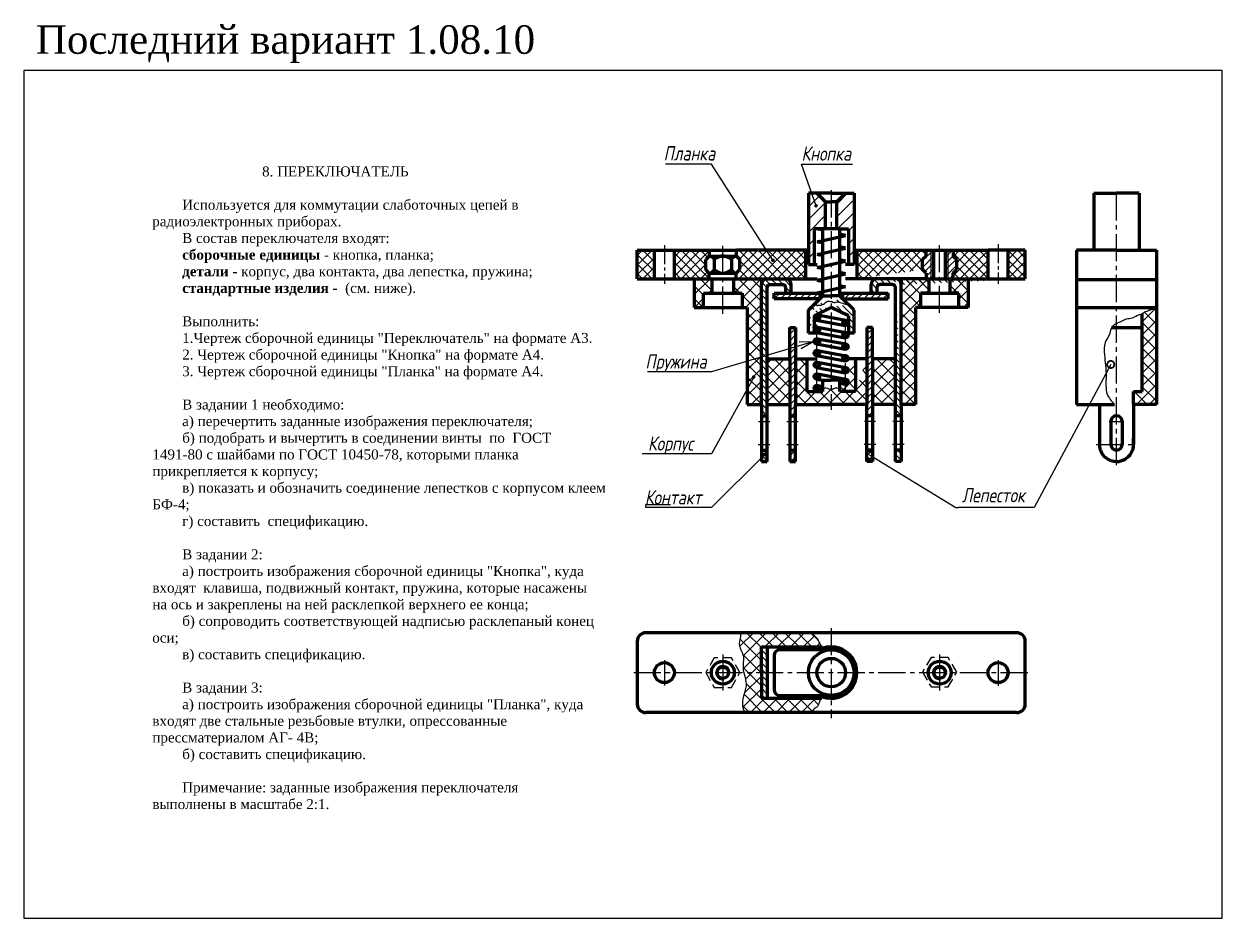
# Model space of a CAD drawing. Header units: millimetres. Extents: x 0 to 420, y 0 to 313.
import ezdxf

# ---------------------------------------------------------------- set-up
doc = ezdxf.new("R2010")
doc.units = ezdxf.units.MM
doc.header["$LTSCALE"] = 0.5
doc.linetypes.add('CENTER2', pattern=[28.575000000000003, 19.05, -3.175, 3.175, -3.175])
doc.linetypes.add('штриховая2', pattern=[9.524999999999999, 6.35, -3.175])
doc.layers.get('0').update_dxf_attribs({"linetype": 'CONTINUOUS', "lineweight": 60})
doc.styles.get("Standard").update_dxf_attribs({"font": 'isocpeui.ttf', "width": 0.8})
doc.styles.add('стиль1', font='TIMES.TTF')
doc.dimstyles.new('ESKD_standart', dxfattribs={"dimtxt": 5, "dimasz": 5, "dimexe": 2, "dimexo": 0, "dimgap": 1, "dimtad": 1, "dimtoh": 1, "dimdec": 0, "dimzin": 1, "dimdsep": 46, "dimtxsty": 'Standard', "dimcen": 3, "dimdle": 1.25, "dimadec": 0, "dimazin": 0, "dimtfac": 1, "dimtdec": 0, "dimtmove": 0, "dimatfit": 3, "dimldrblk": 'DOT', "dimfxl": 0, "dimtvp": 1.5, "dimtolj": 1, "dimtzin": 1, "dimarcsym": 0})
doc.dimstyles.get("Standard").update_dxf_attribs({"dimtxt": 5, "dimasz": 5, "dimexe": 2, "dimexo": 0, "dimgap": 1.5, "dimtad": 1, "dimdec": 0, "dimzin": 0, "dimtxsty": 'Standard', "dimcen": 5, "dimadec": 0, "dimazin": 0, "dimtfac": 1, "dimtdec": 0, "dimtofl": 0, "dimtmove": 0, "dimatfit": 3, "dimldrblk": 'DOTSMALL', "dimfxl": 0, "dimtolj": 1, "dimtzin": 0, "dimarcsym": 0})
pattern_1 = [(45, (157.0291659059089, -7.916007202491869), (-2.245064030267288, 2.245064030267288), []), (135, (157.0291659059089, -7.916007202491869), (-2.245064030267288, -2.245064030267288), [])]
pattern_2 = [(45, (157.0291659059089, -7.916007202491869), (-1.122532015133644, 1.122532015133644), [])]
pattern_3 = [(315, (157.0291659059089, -7.916007202491869), (1.122532015133644, 1.122532015133644), [])]
pattern_4 = [(45, (157.0291659059089, -7.916007202491869), (-2.245064030267288, 2.245064030267288), [])]
pattern_5 = [(45, (146.9318510862936, -7.777975525536846), (-0.561266007566822, 0.5612660075668221), [])]
pattern_6 = [(45, (146.9318510862936, -8.128554903517283), (-0.561266007566822, 0.5612660075668221), [])]
pattern_7 = [(45, (30, 0), (-2.245064030267288, 2.245064030267288), []), (135, (30, 0), (-2.245064030267288, -2.245064030267288), [])]
pattern_8 = [(45, (30, 0), (-1.683798022700466, 1.683798022700466), []), (135, (30, 0), (-1.683798022700466, -1.683798022700466), [])]

# ---------------------------------------------------------------- blocks, each defined once
blk = doc.blocks.new('_DotSmall')
at = {"color": 0, "linetype": 'ByBlock', "const_width": 0.5}
blk.add_lwpolyline([(-0.0625, 0, 1), (0.0625, 0, 1)], format="xyb", close=True, dxfattribs=at)

msp = doc.modelspace()

# ---------------------------------------------------------------- hatches: boundary and pattern name
at = {"lineweight": -3}
h = msp.add_hatch(dxfattribs=at)
h.set_pattern_fill('ANSI31', style=0)
h.set_pattern_definition(pattern_4)
h.paths.add_polyline_path([(281.0343127315975, 251), (278, 254), (275, 254), (275, 234), (275, 229), (277, 229), (277, 241.5), (280, 241.5), (281.0343127315975, 241.5)])
h = msp.add_hatch(dxfattribs=at)
h.set_pattern_fill('ANSI31', style=0)
h.set_pattern_definition(pattern_4)
h.paths.add_polyline_path([(284.9656872684025, 251), (288, 254), (291, 254), (291, 234), (291, 229), (289, 229), (289, 241.5), (286, 241.5), (284.9656872684025, 241.5)])
h = msp.add_hatch(dxfattribs=at)
h.set_pattern_fill('ANSI37', scale=0.75, style=0)
h.set_pattern_definition(pattern_8)
h.paths.add_polyline_path([(221, 234), (215, 234), (215, 224), (221, 223.9999999995314)])
h.paths.add_polyline_path([(351, 234), (345, 234), (345, 224.0000000000001), (351.0000000000001, 224.0000000000001)])
h = msp.add_hatch(dxfattribs=at)
h.set_pattern_fill('ANSI37', scale=0.75, style=0)
h.set_pattern_definition(pattern_8)
h.paths.add_polyline_path([(239, 230.7490766004792), (240.25, 232), (240.25, 233.9999999999999), (228, 233.9999999999999), (228, 223.9999999989846), (240.25, 223.9999999980278), (240.25, 225.9958674087021), (239, 227.2501097483036)])
h = msp.add_hatch(dxfattribs=at)
h.set_pattern_fill('ANSI37', scale=0.75, style=0)
h.set_pattern_definition(pattern_8)
edge = h.paths.add_edge_path()
edge.add_line((274, 234), (249.75, 234))
edge.add_line((274, 234), (274.0000028221816, 224.0000000039418))
edge.add_line((248.9999999999995, 223.9999999973444), (274.0000028221816, 223.9999999953916))
edge.add_line((249.7209753222862, 223.9958674079623), (249.7209753225986, 225.9958674079623))
edge.add_line((249.75, 225.9958674087021), (251, 227.2501097483036))
edge.add_line((251, 227.2501097483036), (251, 230.7490766004792))
edge.add_line((249.75, 232), (251, 230.7490766004792))
edge.add_line((249.75, 232), (249.75, 234))
h = msp.add_hatch(dxfattribs=at)
h.set_pattern_fill('ANSI37', scale=0.75, style=0)
h.set_pattern_definition(pattern_8)
edge = h.paths.add_edge_path()
edge.add_line((292, 234), (316.25, 234))
edge.add_line((316.25, 224.0000000000001), (292, 224))
edge.add_line((292, 234), (292, 224.0020205651106))
edge.add_line((315, 227.2501097483036), (314.9999999999999, 230.7490766004792))
edge.add_line((316.25, 232), (314.9999999999999, 230.7490766004792))
edge.add_line((316.25, 232), (316.25, 234))
edge.add_line((316.25, 225.9958674087021), (315, 227.2501097483036))
edge.add_line((316.25, 225.9958674087021), (316.25, 223.9958674087021))
h = msp.add_hatch(dxfattribs=at)
h.set_pattern_fill('ANSI31', scale=0.5, style=0)
h.set_pattern_definition([(45, (28.77849966880694, 0.1646454385266907), (-1.122532015133644, 1.122532015133644), [])])
h.paths.add_polyline_path([(318.0009005046686, 233.9995077886007), (316.25, 234), (316.25, 232), (315, 230.7490766004792), (315.0000000000001, 227.2501097483036), (316.25, 225.9958674087021), (316.25, 224), (318.0009005046686, 224)])
h.paths.add_polyline_path([(327, 230.7490766004792), (325.75, 232), (325.75, 234), (324.0009015025448, 234), (324.0099192982034, 224), (325.7499999999999, 224), (325.75, 225.9958674087021), (327, 227.2501097483037)])
h.paths.add_polyline_path([(323.0000000000001, 233.9999178908937), (323, 224.0000000000001), (324.0099192982034, 224), (324.0009005046686, 234)])
h.paths.add_polyline_path([(319, 224), (318.9999999999999, 233.9995897499607), (318.0009005046686, 233.9995077886006), (318.0009005046686, 224)])
h = msp.add_hatch(dxfattribs=at)
h.set_pattern_fill('ANSI37', scale=0.75, style=0)
h.set_pattern_definition(pattern_8)
h.paths.add_polyline_path([(338, 234), (325.75, 234), (325.75, 232.0000000000001), (327, 230.7490766004792), (327, 227.2501097483036), (325.75, 225.9958674087021), (325.75, 224), (338, 224.0000000000001)])
h = msp.add_hatch(dxfattribs=at)
h.set_pattern_fill('ANSI37', style=0)
h.set_pattern_definition(pattern_7)
h.paths.add_polyline_path([(331.0000000000001, 224), (324.75, 224), (324.75, 219.0024489237926), (327.5009005046686, 219.0024489237926), (327.5009005046686, 219), (327.75, 219), (327.75, 214), (331, 214)])
h.paths.add_polyline_path([(241.25, 223.9999999979497), (235, 223.9999999984379), (235, 214), (238.25, 214), (238.2499999999999, 218.9999999999999), (241.25, 219)])
h = msp.add_hatch(dxfattribs=at)
h.set_pattern_fill('ANSI37', style=0)
h.set_pattern_definition(pattern_7)
edge = h.paths.add_edge_path()
edge.add_line((312.5, 214), (314.25, 214))
edge.add_line((314.25, 214), (314.25, 219))
edge.add_line((314.25, 219), (314.5009005046686, 219))
edge.add_line((314.5009005046686, 219.0024489237926), (317.25, 219.0024489237926))
edge.add_line((317.25, 219.0024489237926), (317.25, 224))
edge.add_line((317.25, 224), (317, 224))
edge.add_line((317, 224), (307.5, 224))
edge.add_line((307.5, 224), (307.5, 221.9922434440255))
edge.add_line((307.5, 221.9922434440255), (307.5, 180))
edge.add_line((307.5, 180), (312.5, 180))
edge.add_line((312.5, 180), (312.5, 214))
h.paths.add_polyline_path([(258.5, 221.9812225228374, -0.001368509633577623), (258.5, 221.9922434440276), (258.5, 223.9999999966024), (248.9999999999995, 223.9999999973444), (248.7499999999999, 223.9999999973638), (248.75, 219), (251.75, 219), (251.75, 214), (253.5, 214), (253.5, 180), (258.5, 180)])
h = msp.add_hatch(dxfattribs=at)
h.set_pattern_fill('ANSI31', scale=0.5, angle=270, style=0)
h.set_pattern_definition(pattern_3)
edge = h.paths.add_edge_path()
edge.add_arc((260.5133034287109, 221.9867329834273), 2.013310969829229, 90.37859817807093, 179.8431804453592)
edge.add_line((258.5, 180), (258.5, 221.9922434440254))
edge.add_line((258.5, 180), (258.5, 176))
edge.add_line((258.5, 176), (260.5, 176))
edge.add_line((260.5, 176), (260.5, 180))
edge.add_line((260.5, 180), (260.5, 196))
edge.add_line((260.5, 196), (260.5, 220.9922434440255))
edge.add_arc((261.5, 220.9922434440255), 1, 90, 180)
edge.add_line((261.5, 221.9922434440255), (266, 221.9922434440255))
edge.add_arc((266, 220.9922434440255), 1, 0, 90)
edge.add_line((267, 220.9922434440255), (267, 219.0065358753985))
edge.add_line((267, 219.0065358753985), (269, 219.0065358753985))
edge.add_line((269, 219.0065358753985), (269, 221.9922434440255))
edge.add_arc((266.9866965712893, 221.9867329834274), 2.013310969829131, 0.1568195546399669, 89.6214018219331)
edge.add_line((260.5, 224), (267.0000514503713, 223.9999996593646))
h = msp.add_hatch(dxfattribs=at)
h.set_pattern_fill('ANSI31', scale=0.5, angle=270, style=0)
h.set_pattern_definition(pattern_3)
edge = h.paths.add_edge_path()
edge.add_line((305.5, 176), (305.5, 180))
edge.add_line((305.5, 180), (305.5, 196))
edge.add_line((305.5, 196), (305.5, 220.9922434440255))
edge.add_arc((304.5, 220.9922434440255), 1, 0, 90)
edge.add_line((304.5, 221.9922434440255), (300, 221.9922434440255))
edge.add_arc((300, 220.9922434440255), 1, 90, 180)
edge.add_line((299, 220.9922434440255), (299, 219.0065358753985))
edge.add_line((297, 219.0065358753985), (299, 219.0065358753985))
edge.add_line((297, 219.0065358753985), (297, 221.9922434440255))
edge.add_arc((299.0133033176688, 221.9867330294225), 2.013310858661773, 90.37828671749979, 179.8431817456554)
edge.add_line((299, 224), (351.0000000000001, 224))
edge.add_arc((305.5, 221.9922434440254), 2, 0, 90)
edge.add_line((307.5, 180), (307.5, 221.9922434440254))
edge.add_line((307.5, 180), (307.5, 176))
edge.add_line((307.5, 176), (305.5, 176))
h = msp.add_hatch(dxfattribs=at)
h.set_pattern_fill('ANSI31', scale=0.5, style=0)
h.set_pattern_definition(pattern_2)
edge = h.paths.add_edge_path()
edge.add_line((268, 219), (279, 219))
edge.add_line((279, 217), (263, 217))
edge.add_line((263, 219), (266, 219))
edge.add_line((266, 219), (268, 219))
edge.add_line((263, 217), (263, 219))
h = msp.add_hatch(dxfattribs=at)
h.set_pattern_fill('ANSI31', scale=0.5, style=0)
h.set_pattern_definition(pattern_2)
h.paths.add_polyline_path([(298, 219), (287, 219), (287, 217), (303, 217), (303, 219), (300, 219)])
h = msp.add_hatch(dxfattribs=at)
h.set_pattern_fill('ANSI31', scale=0.5, angle=270, style=0)
h.set_pattern_definition(pattern_3)
edge = h.paths.add_edge_path()
edge.add_line((277, 211), (283, 214))
edge.add_line((289, 211), (283, 214))
edge.add_line((289, 211), (289, 205))
edge.add_line((291, 205), (289, 205))
edge.add_line((291, 205), (291, 213))
edge.add_line((291, 213), (287, 217))
edge.add_spline(control_points=[(276.9691906852649, 215.0051434504149), (278.1436454522635, 214.7494792521378), (280.0119766536315, 214.3427667825425), (281.7936086325761, 216.8146783294088), (283.6498397716549, 215.4704762068804), (285.3947990918082, 216.1164870853304), (287.0828721034276, 215.3389040294836), (288.3866442040887, 215.1042567720874), (289.0707055165799, 214.9811423790233)], knot_values=[0, 0, 0, 0, 3.285845593754185, 5.227147113871172, 7.365770962573071, 8.616775372601351, 10.51931005176733, 12.619403183167, 12.619403183167, 12.619403183167, 12.619403183167], degree=3, periodic=0)
edge.add_line((275, 213), (279, 217))
edge.add_line((275, 205), (275, 213))
edge.add_line((277, 205), (275, 205))
edge.add_line((277, 211), (277, 205))
h = msp.add_hatch(dxfattribs=at)
h.set_pattern_fill('ANSI31', scale=0.25, style=0)
h.set_pattern_definition(pattern_5)
edge = h.paths.add_edge_path()
edge.add_arc((278.0131447541144, 210.4556373000516), 0.9271125308814145, 0, 360)
h = msp.add_hatch(dxfattribs=at)
h.set_pattern_fill('ANSI37', style=0)
h.set_pattern_definition([(45, (-10, 0), (-2.245064030267288, 2.245064030267288), []), (135, (-10, 0), (-2.245064030267288, -2.245064030267288), [])])
edge = h.paths.add_edge_path()
edge.add_spline(control_points=[(396.9999999999999, 213.3937727894551), (396.2955330436308, 213.3240162438614), (395.0827663462758, 213.2039276937121), (393.4181139127786, 212.5679834844433), (392.4423221491298, 212.1359921030221), (391.9999999999999, 211.7693405982752)], knot_values=[0, 0, 0, 0, 2.112143566589417, 3.636135597892456, 5.315198567184241, 5.315198567184279, 5.315198567184279, 5.315198567184279], degree=3, periodic=0)
edge.add_line((392, 211.7693405982753), (391.9999999999999, 207.0652764640425))
edge.add_line((391.9999999999999, 207.0652764640425), (391.9999999999999, 184.5))
edge.add_line((391.9999999999999, 184.5), (389, 184.4999999999999))
edge.add_line((389, 184.4999999999999), (389, 180.0652764640425))
edge.add_line((389, 180.0652764640425), (388.9999999999999, 180))
edge.add_line((388.9999999999999, 180), (396.9999999999999, 180))
edge.add_line((396.9999999999999, 180), (397, 213.3937727894551))
h = msp.add_hatch(dxfattribs=at)
h.set_pattern_fill('ANSI31', scale=0.5, style=0)
h.set_pattern_definition(pattern_2)
h.paths.add_polyline_path([(268.5, 207), (270.5, 207), (270.5, 196), (270.5, 180), (270.5, 176), (268.5, 176), (268.5, 180), (268.5, 196)])
h = msp.add_hatch(dxfattribs=at)
h.set_pattern_fill('ANSI31', scale=0.25, style=0)
h.set_pattern_definition(pattern_6)
edge = h.paths.add_edge_path()
edge.add_arc((278, 206.1379022462323), 0.9271125308814145, 0, 360)
h = msp.add_hatch(dxfattribs=at)
h.set_pattern_fill('ANSI31', scale=0.25, style=0)
h.set_pattern_definition(pattern_5)
edge = h.paths.add_edge_path()
edge.add_arc((288, 208.602603884681), 0.9379315793753907, 0, 360)
h = msp.add_hatch(dxfattribs=at)
h.set_pattern_fill('ANSI31', scale=0.5, style=0)
h.set_pattern_definition(pattern_2)
h.paths.add_polyline_path([(297.5, 207), (295.5, 207), (295.5, 196), (295.5, 180), (295.5, 176), (297.5, 176), (297.5, 180), (297.5, 196)])
h = msp.add_hatch(dxfattribs=at)
h.set_pattern_fill('ANSI31', scale=0.25, style=0)
h.set_pattern_definition(pattern_6)
edge = h.paths.add_edge_path()
edge.add_arc((278, 202.1048300474604), 0.9271125308814145, 0, 360)
h = msp.add_hatch(dxfattribs=at)
h.set_pattern_fill('ANSI31', scale=0.25, style=0)
h.set_pattern_definition(pattern_6)
edge = h.paths.add_edge_path()
edge.add_arc((288, 204.2848688308617), 0.9379315793753907, 0, 360)
h = msp.add_hatch(dxfattribs=at)
h.set_pattern_fill('ANSI31', scale=0.25, style=0)
h.set_pattern_definition(pattern_6)
edge = h.paths.add_edge_path()
edge.add_arc((278, 198.0052777475404), 0.9271125308814145, 0, 360)
h = msp.add_hatch(dxfattribs=at)
h.set_pattern_fill('ANSI31', scale=0.25, style=0)
h.set_pattern_definition(pattern_6)
edge = h.paths.add_edge_path()
edge.add_arc((288, 200.2540329657675), 0.9379315793753907, 0, 360)
h = msp.add_hatch(dxfattribs=at)
h.set_pattern_fill('ANSI37', style=0)
h.set_pattern_definition(pattern_1)
h.paths.add_polyline_path([(260.5, 196), (268.5, 196), (268.5, 180), (260.5, 180)])
h = msp.add_hatch(dxfattribs=at)
h.set_pattern_fill('ANSI37', style=0)
h.set_pattern_definition(pattern_1)
edge = h.paths.add_edge_path()
edge.add_line((274.5, 196), (274.5, 184.5))
edge.add_line((274.5, 184.5), (280, 184.5))
edge.add_spline(control_points=[(279.9388562409495, 185.4588929650535), (280.3808728910809, 185.6669747190923), (281.409853738633, 186.1513730773156), (282.9484104320181, 184.7596638848114), (284.5567088590562, 186.2999337365504), (285.5216501887428, 185.5141806934884), (286, 185.1246597886626)], knot_values=[0, 0, 0, 0, 1.372838939898005, 3.195863720311667, 4.850000695006036, 6.476120509409026, 6.476120509409026, 6.476120509409026, 6.476120509409026], degree=3, periodic=0)
edge.add_line((291.5, 184.5), (286, 184.5))
edge.add_line((291.5, 196), (291.5, 184.5))
edge.add_line((295.5, 196), (291.5, 196))
edge.add_line((295.5, 196), (295.5, 180))
edge.add_line((295.5, 180), (283, 180))
edge.add_line((270.5, 180), (283, 180))
edge.add_line((270.5, 196), (270.5, 180))
edge.add_line((270.5, 196), (274.5, 196))
h = msp.add_hatch(dxfattribs=at)
h.set_pattern_fill('ANSI31', scale=0.25, style=0)
h.set_pattern_definition(pattern_6)
edge = h.paths.add_edge_path()
edge.add_arc((278, 193.8632039899272), 0.9271125308814145, 0, 360)
h = msp.add_hatch(dxfattribs=at)
h.set_pattern_fill('ANSI31', scale=0.25, style=0)
h.set_pattern_definition(pattern_6)
edge = h.paths.add_edge_path()
edge.add_arc((288, 196.1522443321697), 0.9379315793753907, 0, 360)
h = msp.add_hatch(dxfattribs=at)
h.set_pattern_fill('ANSI37', style=0)
h.set_pattern_definition(pattern_1)
h.paths.add_polyline_path([(305.5, 196), (297.5, 196), (297.5, 180), (305.5, 180)])
h = msp.add_hatch(dxfattribs=at)
h.set_pattern_fill('ANSI31', scale=0.25, style=0)
h.set_pattern_definition(pattern_6)
edge = h.paths.add_edge_path()
edge.add_arc((278, 189.7756313574881), 0.9271125308814145, 0, 360)
h = msp.add_hatch(dxfattribs=at)
h.set_pattern_fill('ANSI31', scale=0.25, style=0)
h.set_pattern_definition(pattern_6)
edge = h.paths.add_edge_path()
edge.add_arc((288, 192.0101705745566), 0.9379315793753907, 0, 360)
h = msp.add_hatch(dxfattribs=at)
h.set_pattern_fill('ANSI31', scale=0.25, style=0)
h.set_pattern_definition(pattern_6)
edge = h.paths.add_edge_path()
edge.add_arc((278, 185.7532844324769), 0.9271125308814145, 0, 360)
h = msp.add_hatch(dxfattribs=at)
h.set_pattern_fill('ANSI31', scale=0.25, style=0)
h.set_pattern_definition(pattern_6)
edge = h.paths.add_edge_path()
edge.add_arc((288, 187.9225979421175), 0.9379315793753907, 0, 360)
h = msp.add_hatch(dxfattribs=at)
h.set_pattern_fill('ANSI31', scale=0.5, angle=270, style=0)
h.set_pattern_definition(pattern_3)
h.paths.add_polyline_path([(260.5, 160), (260.5, 164), (258.5, 164), (258.5, 160)])
h = msp.add_hatch(dxfattribs=at)
h.set_pattern_fill('ANSI31', scale=0.5, style=0)
h.set_pattern_definition(pattern_2)
h.paths.add_polyline_path([(268.5, 164), (268.5, 160), (270.5, 160), (270.5, 164)])
h = msp.add_hatch(dxfattribs=at)
h.set_pattern_fill('ANSI31', scale=0.5, style=0)
h.set_pattern_definition(pattern_2)
h.paths.add_polyline_path([(295.5, 160), (295.5, 164), (297.5, 164), (297.5, 160)])
h = msp.add_hatch(dxfattribs=at)
h.set_pattern_fill('ANSI31', scale=0.5, angle=270, style=0)
h.set_pattern_definition(pattern_3)
h.paths.add_polyline_path([(305.5, 160), (305.5, 164), (307.5, 164), (307.5, 160)])
h = msp.add_hatch(dxfattribs=at)
h.set_pattern_fill('ANSI37', style=0)
h.set_pattern_definition(pattern_7)
edge = h.paths.add_edge_path()
edge.add_line((258.5, 95), (260, 95))
edge.add_line((260, 95), (268, 95))
edge.add_line((268, 95), (270, 95))
edge.add_line((270, 95), (279.8305051173243, 95))
edge.add_spline(control_points=[(280.1346701489916, 94.53169882525867), (279.97665196167, 94.86706137430934), (279.0073644693614, 95.84197157889221), (278.4904218417811, 97.81924228220372), (276.8984981792751, 98.95240910731434), (276.577872656416, 99.80357225252504), (276.5171271984783, 100.0000000000002)], knot_values=[1.057430405475197, 1.057430405475197, 1.057430405475197, 1.057430405475197, 2.207720969397805, 4.897075994524013, 7.027197237117647, 7.639936965761245, 7.639936965761245, 7.639936965761245, 7.639936965761245], degree=3, periodic=0)
edge.add_line((276.5171271984784, 99.99999999999993), (251.0146198655172, 99.99999999999993))
edge.add_spline(control_points=[(251.014619865519, 99.99999999999596), (251.0617181829764, 99.90323904827761), (251.5727398751919, 98.7042326567316), (249.8786289113875, 95.74584068808473), (252.8779733245439, 91.98680258023076), (251.831652398649, 88.4256834090902), (252.2154383754469, 86.4447979908361), (252.3251621633647, 86)], knot_values=[0.5310724471606938, 0.5310724471606938, 0.5310724471606938, 0.5310724471606938, 0.8549822860219114, 4.506898435402531, 8.798985336450688, 13.45026065517316, 14.80910818944276, 14.80910818944276, 14.80910818944276, 14.80910818944276], degree=3, periodic=0)
edge.add_line((252.3251621633647, 86), (258.5000000000001, 86.00000000000001))
edge.add_line((258.5000000000001, 86.00000000000001), (258.5000000000001, 95))
edge = h.paths.add_edge_path()
edge.add_spline(control_points=[(276.104176503694, 72.00000000000001), (276.3579680049495, 72.53103638970155), (276.8761158986694, 73.41297371342039), (278.6139770216598, 74.085691468715), (278.6318486661886, 75.87521621354715), (279.3802741830424, 76.67044577921016), (279.6052553303804, 77.00000000000003)], knot_values=[1.683567332522269, 1.683567332522269, 1.683567332522269, 1.683567332522269, 3.394995573283461, 4.722927149897126, 6.739066197622783, 7.93644385833043, 7.93644385833043, 7.93644385833043, 7.93644385833043], degree=3, periodic=0)
edge.add_line((279.6052553303803, 77), (270, 77))
edge.add_line((270, 77), (268, 77))
edge.add_line((268, 77), (260, 77))
edge.add_line((260, 77), (258.5000000000001, 77.00000000000001))
edge.add_line((258.5000000000001, 77.00000000000001), (258.5, 86))
edge.add_line((258.5, 86), (252.3251621633647, 86))
edge.add_spline(control_points=[(252.3251621633647, 86), (252.6362379587398, 84.73896179300506), (254.0819043462309, 81.13211874936682), (251.031937998854, 76.33143804203252), (252.2634486521259, 72.98858506051356), (252.6689079554442, 72.00000000000006)], knot_values=[14.80910818944276, 14.80910818944276, 14.80910818944276, 14.80910818944276, 18.66155063185083, 26.04759905974955, 29.15790464978186, 29.15790464978186, 29.15790464978186, 29.15790464978186], degree=3, periodic=0)
edge.add_line((252.6689079554443, 72.00000000000004), (276.104176503694, 72.00000000000004))
h = msp.add_hatch(dxfattribs=at)
h.set_pattern_fill('ANSI31', scale=0.5, angle=270, style=0)
h.set_pattern_definition([(315, (0, 0), (1.122532015133644, 1.122532015133644), [])])
h.paths.add_polyline_path([(260.5, 95), (260, 95), (258.5, 95), (258.5, 86), (260.5, 86)])
h.paths.add_polyline_path([(260.4999999999999, 86), (258.5, 86), (258.5, 77.00000000000001), (260, 77), (260.5, 77)])

# ---------------------------------------------------------------- linework, layer by layer
at = {"color": 7, "lineweight": 60}
for p, q in [((278, 254), (275, 254)), ((275, 254), (275, 234)), ((283, 254), (278, 254)), ((281.0000000000001, 251), (278, 254)), ((283, 254), (288, 254)), ((285, 251), (288, 254)), ((288, 254), (291, 254)), ((291, 254), (291, 234)), ((375, 254), (383, 254)), ((375, 254), (375, 234)), ((391, 254), (383, 254)), ((391, 254), (391, 234)), ((281, 241.5), (281.0000000000001, 251)), ((281.0000000000001, 251), (283, 251)), ((285, 251), (283, 251)), ((285, 241.5), (285, 251)), ((286, 241.5), (277, 241.5)), ((277, 241.5), (277, 229)), ((280, 241.0546642272411), (278.0343127315975, 241.5)), ((280, 218), (280, 241.5)), ((286, 241.5), (289, 241.5)), ((286, 218), (286, 241.5)), ((287.9656872684025, 239.25), (285.9999999999999, 239.6953357727588)), ((289, 241.5), (289, 229)), ((278.0343127315975, 237), (287.9656872684025, 239.25)), ((280, 236.5546642272411), (278.0343127315975, 237)), ((215, 224), (215, 234)), ((215, 234), (221, 234)), ((221, 224), (221, 234)), ((221, 234), (228, 234)), ((228, 224), (228, 234)), ((228, 234), (249.75, 234)), ((240.25, 232), (239, 230.7490766004792)), ((240.25, 234), (240.25, 232)), ((240.25, 234), (240.25, 232)), ((240.25, 232), (249.75, 232)), ((249.75, 232), (249.75, 234)), ((274, 234), (249.75, 234)), ((249.75, 232), (251, 230.7490766004792)), ((274, 234), (274.0000028221816, 224.0000000039418)), ((275, 234), (274, 234)), ((275, 234), (275, 229)), ((278.0343127315975, 232.5), (287.9656872684025, 234.75)), ((280, 232.0546642272411), (278.0343127315975, 232.5)), ((287.9656872684025, 234.75), (285.9999999999999, 235.1953357727588)), ((291, 234), (291, 229)), ((291, 234), (292, 234)), ((292, 234), (292, 224.0020205651106)), ((292, 234), (316.25, 234)), ((316.25, 232), (314.9999999999999, 230.7490766004792)), ((316.25, 232), (316.25, 234)), ((316.25, 234), (338, 234)), ((319, 223.9979813799925), (319, 233.9996308414505)), ((323, 223.9993313872249), (323.0000000000001, 233.9998769471502)), ((325.75, 234), (325.75, 232)), ((325.75, 232), (327, 230.7490766004792)), ((338, 224), (338, 234)), ((345, 234), (338, 234)), ((345, 223.9922434440254), (345, 234)), ((351, 234), (345, 234)), ((351.0000000000001, 224), (351, 234)), ((369, 234), (369.0000000000001, 180)), ((383, 234), (369, 234)), ((383, 234), (397, 234)), ((397, 234), (396.9999999999999, 180)), ((239, 227.2501097483036), (239, 230.7490766004792)), ((240.25, 225.9958674087021), (239, 227.2501097483036)), ((242.0001439084308, 230.7490766004792), (242.0001439084308, 227.2501097483037)), ((247.9998560915691, 230.7490766004792), (247.9998560915691, 227.2501097483037)), ((249.75, 225.9958674087021), (251, 227.2501097483036)), ((251, 227.2501097483036), (251, 230.7490766004792)), ((275, 229), (277, 229)), ((277, 229), (278.0343127315975, 229)), ((278.0343127315975, 228), (287.9656872684025, 230.25)), ((280, 227.5546642272411), (278.0343127315975, 228)), ((287.9656872684025, 230.25), (285.9999999999999, 230.6953357727588)), ((289, 229), (287.9656872684025, 229)), ((291, 229), (289, 229)), ((315, 227.2501097483036), (314.9999999999999, 230.7490766004792)), ((316.25, 225.9958674087021), (315, 227.2501097483036)), ((325.75, 225.9958674087021), (327, 227.2501097483037)), ((327, 227.2501097483037), (327, 230.7490766004792)), ((215, 224), (248.9999999999995, 223.9999999973444)), ((235, 224), (235, 214)), ((240.25, 223.9958674087021), (240.25, 225.9958674087021)), ((240.25, 225.9958674087021), (249.75, 225.9958674087021)), ((240.25, 223.9958674087021), (240.25, 225.9958674087021)), ((241.25, 219), (241.25, 224)), ((248.75, 224), (248.75, 219)), ((248.9999999999995, 223.9999999973444), (274.0000028221816, 223.9999999953916)), ((249.7209753222862, 223.9958674079623), (249.7209753225986, 225.9958674079623)), ((258.5, 224), (258.5, 221.9922434440254)), ((274, 224), (278.0343127315975, 223.9934123972452)), ((278.0343127315975, 223.5), (287.9656872684025, 225.75)), ((278.0343127315975, 223.5), (280, 223.0547891510836)), ((287.9656872684025, 225.75), (285.9999999999999, 226.1953357727588)), ((292, 224), (287.9656872684025, 224)), ((316.25, 224.0000000000001), (292, 224)), ((307.5, 223.9922434440255), (307.5, 221.9922434440255)), ((316.25, 225.9958674087021), (316.25, 223.9958674087021)), ((317, 224), (316.25, 224.0000000000001)), ((317, 224), (351.0000000000001, 224.0000000000001)), ((317.25, 224), (317.25, 219)), ((324.75, 219), (324.75, 224)), ((325.75, 224), (325.75, 225.9958674087021)), ((331, 224), (331, 214)), ((369, 223.7486758926486), (397, 223.7486758926485)), ((238.25, 214), (238.25, 219)), ((238.25, 219), (241.25, 219)), ((241.25, 219), (248.75, 219)), ((248.75, 219), (251.75, 219)), ((251.75, 219), (251.75, 214)), ((258.5, 180), (258.5, 221.9922434440254)), ((260.5, 196), (260.5, 220.9922434440255)), ((261.5, 221.9922434440255), (266, 221.9922434440255)), ((263, 219), (267, 219.0065358753985)), ((263, 217), (263, 219)), ((267, 220.9922434440255), (267, 219.0065358753985)), ((267, 219.0065358753985), (269, 219.0065358753985)), ((269, 219.0065358753985), (269, 221.9922434440255)), ((269, 219.0065358753985), (279, 219)), ((287.9656872684025, 221.250631161166), (278.0343127315975, 219.000631161166)), ((280, 219), (279, 219)), ((279, 219), (279, 217)), ((285.9999999999999, 221.6958420100823), (287.9656872684025, 221.250631161166)), ((286, 219), (287, 219)), ((287, 219), (297, 219.0065358753985)), ((287, 219), (287, 217)), ((297, 219.0065358753985), (297, 221.9922434440255)), ((297, 219.0065358753985), (299, 219.0065358753985)), ((299, 220.9922434440255), (299, 219.0065358753985)), ((299, 219.0065358753985), (303, 219.0065358753984)), ((304.5, 221.9922434440255), (300, 221.9922434440255)), ((303, 217), (303, 219)), ((305.5, 196), (305.5, 220.9922434440255)), ((307.5, 180), (307.5, 221.9922434440254)), ((314.25, 219), (314.25, 214)), ((317.25, 219), (314.25, 219)), ((314.5009005046686, 219.0024489237926), (321, 219.0024489237926)), ((321, 219.0024489237926), (327.5009005046686, 219.0024489237926)), ((327.75, 219), (324.75, 219)), ((327.75, 214), (327.75, 219)), ((279, 217), (263, 217)), ((275, 213), (279, 217)), ((279, 217), (280, 218)), ((280, 218), (283, 218)), ((286, 218), (283, 218)), ((287, 217), (286, 218)), ((287, 217), (303, 217)), ((291, 213), (287, 217)), ((235, 214), (245, 214)), ((245, 214), (251.75, 214)), ((251, 214), (253.5, 214)), ((253.5, 214), (253.5, 180)), ((275, 205), (275, 213)), ((277, 211), (283, 214)), ((277, 211), (277, 205)), ((278.1693413294565, 211.3694973958916), (288.1701204729465, 209.5249783597583)), ((289, 211), (283, 214)), ((289, 211), (289, 205)), ((291, 205), (291, 213)), ((312.5, 214), (312.5, 180)), ((315, 214), (312.5, 214)), ((331, 214), (314.25, 214)), ((369, 213.931484859589), (397, 213.931484859589)), ((391.9999999999999, 207.0652764640425), (391.9999999999999, 211.7693405982752)), ((268.5, 196), (268.5, 207)), ((268.5, 207), (270.5, 207)), ((270.5, 207), (270.5, 196)), ((277.8291003835636, 209.5247484457371), (287.8298795270535, 207.6802294096037)), ((278.1790913095392, 207.0475526998489), (288.1699051612397, 205.207282991515)), ((297.5, 207), (295.5, 207)), ((295.5, 207), (295.5, 196)), ((297.5, 196), (297.5, 207)), ((381.2830711832895, 207), (391.9999999999999, 207)), ((391.9999999999999, 184.5), (391.9999999999999, 207.0652764640425)), ((277, 205), (275, 205)), ((278, 205), (277, 205)), ((277.8429692158937, 205.2241851249304), (287.8300948387603, 203.3624546702084)), ((278.1790911799329, 203.0144805265938), (288.1703044035281, 201.1763734981787)), ((289, 205), (288.6563170923431, 205)), ((291, 205), (289, 205)), ((277.8429692158937, 201.1911129261584), (287.8300948387603, 199.3293824714364)), ((278.1790912645829, 198.914928210008), (288.1699051612397, 197.0746584928231)), ((260.5, 180), (260.5, 196)), ((260.5, 196), (268.5, 196)), ((268.5, 196), (268.5, 180)), ((270.5, 196), (274.5, 196)), ((270.5, 196), (270.5, 180)), ((274.5, 196), (274.5, 184.5)), ((274.5, 196), (278, 196)), ((277.8429692158937, 197.0915606262384), (287.8298326891791, 195.2298784969842)), ((278.1790913095392, 194.7728544435438), (288.1699049830836, 192.9325847680255)), ((291.5, 196), (288.9749303292902, 196)), ((291.5, 196), (291.5, 184.5)), ((295.5, 196), (291.5, 196)), ((295.5, 196), (295.5, 180)), ((297.5, 196), (297.5, 180)), ((305.5, 196), (297.5, 196)), ((305.5, 180), (305.5, 196)), ((277.8429692158937, 192.9494868686253), (287.8298326891791, 191.087804739371)), ((278.1689213730465, 190.6872251346967), (288.159735224747, 188.8469554263627)), ((277.8310556564777, 188.8640418113533), (280, 188.4645305569457)), ((277.8836369770286, 184.8335033216672), (280, 184.5507244026671)), ((278.2837011153266, 186.635923272592), (280, 186.3114862082793)), ((280, 184.5), (280, 188.5)), ((280, 188.5), (283, 188.5)), ((286, 188.5), (283, 188.5)), ((286, 184.5), (286, 188.5)), ((287.7527198051516, 187.0178503790783), (286, 187.3965040579101)), ((274.5, 184.5), (280, 184.5)), ((291.5, 184.5), (286, 184.5)), ((389, 180.0652764640425), (389, 184.5)), ((389, 184.5), (391.9999999999999, 184.5)), ((253.5, 180), (258.5, 180)), ((258.5, 180), (258.5, 176)), ((260.5, 176), (260.5, 180)), ((260.5, 180), (268.5, 180)), ((268.5, 180), (268.5, 176)), ((270.5, 176), (270.5, 180)), ((270.5, 180), (283, 180)), ((295.5, 180), (283, 180)), ((295.5, 176), (295.5, 180)), ((305.5, 180), (297.5, 180)), ((297.5, 180), (297.5, 176)), ((305.5, 176), (305.5, 180)), ((312.5, 180), (307.5, 180)), ((307.5, 180), (307.5, 176)), ((369.0000000000001, 180), (382.2487643725751, 180)), ((377.000152993014, 180), (376.9998521471502, 165.9465388255279)), ((389, 180.0652764640424), (389.0000000000001, 165.946410380485)), ((396.9999999999999, 180), (388.9999999999999, 180)), ((258.5, 176), (260.5, 176)), ((258.5, 176), (258.5, 164)), ((260.5, 164), (260.5, 176)), ((268.5, 176), (270.5, 176)), ((268.5, 176), (268.5, 164)), ((270.5, 164), (270.5, 176)), ((297.5, 176), (295.5, 176)), ((295.5, 164), (295.5, 176)), ((297.5, 176), (297.5, 164)), ((305.5, 164), (305.5, 176)), ((307.5, 176), (305.5, 176)), ((307.5, 176), (307.5, 164)), ((380.9999268095045, 174), (380.9999999999999, 165.9978504274019)), ((385.0000000000001, 174), (385, 165.9978504274019)), ((258.5, 164), (258.5, 160)), ((258.5, 164), (260.5, 164)), ((260.5, 160), (260.5, 164)), ((268.5, 164), (268.5, 160)), ((268.5, 164), (270.5, 164)), ((270.5, 160), (270.5, 164)), ((297.5, 164), (295.5, 164)), ((295.5, 160), (295.5, 164)), ((297.5, 164), (297.5, 160)), ((305.5, 160), (305.5, 164)), ((307.5, 164), (305.5, 164)), ((307.5, 164), (307.5, 160)), ((258.5, 160), (260.5, 160)), ((268.5, 160), (270.5, 160)), ((297.5, 160), (295.5, 160)), ((307.5, 160), (305.5, 160)), ((215, 96.99999999999994), (215, 75.00000000000006)), ((348.0000000000001, 99.99999999999991), (218, 99.99999999999994)), ((351.0000000000001, 75.02492286642652), (351.0000000000001, 97.02492286642652)), ((258.5, 86), (258.5, 95)), ((258.5000000000001, 95), (260, 95)), ((260, 95), (268, 95)), ((260.5, 95), (260.5, 77)), ((283, 94), (265, 94)), ((268, 95), (270, 95)), ((268, 95), (268, 94.00796620688209)), ((270, 95), (279.8277298387068, 95)), ((270, 95), (270, 94.00796620688209)), ((283, 94), (287.1231056256177, 94)), ((263, 92), (263, 80)), ((258.5, 86), (258.5, 77)), ((258.5000000000001, 77), (260, 77)), ((260, 77), (268, 77)), ((265, 78), (283, 78)), ((268, 77), (268, 78.01838647994987)), ((268, 77), (270, 77)), ((270, 77), (270, 78.01838647994987)), ((270, 77), (279.6350051147799, 77)), ((283, 78), (287.1231056256177, 78)), ((348.0000000000001, 72.00000000000003), (218, 72.00000000000006))]:
    msp.add_line(p, q, dxfattribs=at)
at = {"color": 7, "linetype": 'CENTER2', "lineweight": -3}
for p, q in [((283, 255.0560148617451), (283, 178.0706449834033)), ((383, 158.7284790801149), (383, 254.9671281077592)), ((245, 211.7586130011118), (245, 235.9174594918106)), ((321, 212.0490749895707), (321, 235.9969267861567)), ((276.8674298817314, 210.4556373000516), (279.1325701182686, 210.4556373000516)), ((278, 184.2430589105453), (278, 211.6370993143901)), ((276.8674298817314, 206.1379022462323), (279.1325701182686, 206.1379022462323)), ((286.9094777709997, 208.602603884681), (289.174618007537, 208.602603884681)), ((288, 184.9608220119511), (288, 209.7758245184469)), ((276.8674298817314, 202.1048300474604), (279.1325701182686, 202.1048300474604)), ((286.9638558184029, 204.2848688308617), (289.2289960549401, 204.2848688308617)), ((276.9819413002806, 198.0052777475404), (279.2470815368179, 198.0052777475404)), ((286.9144184987631, 200.2540329657675), (289.1795587353004, 200.2540329657675)), ((277.0364862418537, 193.8632039899272), (279.301626478391, 193.8632039899272)), ((286.9638558184029, 196.1522443321697), (289.2289960549401, 196.1522443321697)), ((277.0364862418537, 189.7756313574881), (279.301626478391, 189.7756313574881)), ((287.018400759976, 192.0101705745566), (289.2835409965132, 192.0101705745566)), ((276.9819413002806, 185.7532844324769), (279.2470815368179, 185.7532844324769)), ((287.018400759976, 187.9225979421175), (289.2835409965132, 187.9225979421175)), ((375.9216658423653, 166), (390.0783341576349, 166)), ((283, 101.6388698673238), (283, 70.06666229019561)), ((224.5, 90.33092469147493), (224.5, 81.4475870416012)), ((213.7849028289486, 86), (352.1048934655037, 86))]:
    msp.add_line(p, q, dxfattribs=at)
at = {"color": 7, "linetype": 'CENTER2', "lineweight": -3, "ltscale": 0.7}
for p, q in [((224.5, 235.8119617990008), (224.5, 222.3083276530483)), ((341.5, 236.2079214802695), (341.5, 222.2822979460915))]:
    msp.add_line(p, q, dxfattribs=at)
at = {"color": 7, "lineweight": -3}
for p, q in [((318.0009005046686, 223.9973063763763), (318.0009005046686, 233.9995077886007)), ((324.0099192839724, 224.0000157809985), (324.0008995067927, 234.0022131262983)), ((257.4982171927418, 174), (261.4209771622538, 174)), ((267.451489732917, 174), (271.3742497024291, 174)), ((298.548510267083, 174), (294.6257502975709, 174)), ((308.5017828072582, 174), (304.5790228377462, 174)), ((380.4109639963616, 174), (385.5890360036384, 174)), ((257.4396684025551, 166), (261.4795259524406, 166)), ((267.3929409427303, 166), (271.4327984926158, 166)), ((298.6070590572697, 166), (294.5672015073842, 166)), ((308.5603315974449, 166), (304.5204740475594, 166)), ((218.0289066126388, 143.8921383721814), (218.0289066126388, 144.8921383721814)), ((218.0289066126388, 144.8921383721814), (226.6230388504493, 144.8921383721814)), ((245, 92.3178415924836), (245, 79.6821584075164)), ((321, 92.3178415924836), (321, 79.6821584075164)), ((341.5, 90.34506739289043), (341.5, 81.362546200736))]:
    msp.add_line(p, q, dxfattribs=at)
at = {"color": 3, "lineweight": 60}
msp.add_line((389, 165.9464103804781), (389, 168.2280262142084), dxfattribs=at)
at = {"color": 7, "lineweight": -3}
msp.add_lwpolyline([(1.349059402855346e-06, -2.674353254406014e-07), (420.0000013490594, -2.674353254406014e-07), (420.0000013490594, 296.9999997325647), (1.349059402855346e-06, 296.9999997325647)], close=True, dxfattribs=at)
at = {"color": 7, "linetype": 'штриховая2', "lineweight": -3}
for points in [[(239, 85.99966765771482), (242.0001439084308, 80.80359832057947), (248.0001439084308, 80.80376449172208), (251, 85.99999999999999), (247.9998560915691, 91.19606933713531), (241.9998560915691, 91.19590316599276)], [(315.0000000000001, 86.1636941352417), (318.0001439084309, 80.96762479810634), (324.0001439084309, 80.96779096924895), (327.0000000000001, 86.16402647752686), (323.9998560915692, 91.36009581466219), (317.9998560915692, 91.35992964351964)]]:
    msp.add_lwpolyline(points, close=True, dxfattribs=at)
at = {"color": 7, "lineweight": 60}
for centre, radius in [((278.0131447541144, 210.4556373000516), 0.9271125308814145), ((278, 206.1379022462323), 0.9271125308814145), ((288, 208.602603884681), 0.9379315793753907), ((278, 202.1048300474604), 0.9271125308814145), ((288, 204.2848688308617), 0.9379315793753907), ((278, 198.0052777475404), 0.9271125308814145), ((288, 200.2540329657675), 0.9379315793753907), ((278, 193.8632039899272), 0.9271125308814145), ((288, 196.1522443321697), 0.9379315793753907), ((278, 189.7756313574881), 0.9271125308814145), ((288, 192.0101705745566), 0.9379315793753907), ((278, 185.7532844324769), 0.9271125308814145), ((288, 187.9225979421175), 0.9379315793753907), ((283, 86), 8), ((224.5, 86), 3.5), ((245, 86), 4), ((283, 86), 5), ((321, 86), 4), ((341.5, 86), 3.5), ((245, 86), 2.000000003785558), ((321, 86), 2.000000003785558)]:
    msp.add_circle(centre, radius, dxfattribs=at)
for centre, radius, start, end in [((240.0675602403878, 229.8949931220467), 2.112898062405751, 23.84248950979105, 85.04658501443939), ((245.3750719542154, 226.8738086465058), 5.138856003948416, 85.97662750156523, 131.0522466344906), ((244.6249280457846, 226.8738086465058), 5.138856003948416, 48.94775336550936, 94.02337249843477), ((249.9324397596122, 229.8949931220467), 2.112898062405751, 94.95341498556061, 156.1575104902089), ((240.0675602403878, 228.1041932267361), 2.112898062405751, 274.9534149855606, 336.1575104902089), ((245.3750719542154, 231.1117814196151), 5.128610670662465, 228.8479968261754, 274.0324792624838), ((244.6249280457846, 231.1117814196151), 5.128610670662465, 265.9675207375161, 311.1520031738247), ((249.9324397596122, 228.1041932267361), 2.112898062405751, 203.8424895097911, 265.0465850144394), ((260.5133034287109, 221.9867329834273), 2.013310969829229, 90.37859817807093, 179.8431804453592), ((266.9866965712893, 221.9867329834274), 2.013310969829131, 0.1568195546399669, 89.6214018219331), ((299.0133033176688, 221.9867330294225), 2.013310858661773, 90.37828671749979, 179.8431817456554), ((305.5, 221.9922434440254), 2, 0, 90), ((261.5, 220.9922434440255), 1, 90, 180), ((266, 220.9922434440255), 1, 0, 90), ((300, 220.9922434440255), 1, 90, 180), ((304.5, 220.9922434440255), 1, 0, 90), ((382.9999268095045, 174.0000000013392), 2, 0, 180), ((383.0000746851521, 166.0021495721334), 6.000000000000058, 179.7946593564605, 2.714073328182227e-13), ((382.9999268095045, 166.0152297811959), 2, 180, 0), ((218, 96.99999999999994), 3, 90, 180), ((348.0000000000001, 96.99999999999991), 3, 0, 90), ((265, 92), 2, 90, 180), ((283, 86), 9, 249.7344488246789, 108.8627850404637), ((265, 80), 2, 180, 270), ((218, 75.00000000000006), 3, 180, 270), ((348.0000000000001, 75.00000000000003), 3, 270, 0)]:
    msp.add_arc(centre, radius, start, end, dxfattribs=at)
at = {"color": 7, "lineweight": -3}
for centre, start, end in [((245, 86), 8.198612769599926, 278.657219550257), ((321, 86), 6.366050562855997, 276.6380159789334)]:
    msp.add_arc(centre, 2.5, start, end, dxfattribs=at)
for points in [[(276.9691906852649, 215.0051434504149), (280.253887015062, 215.092041592004), (281.8440890785678, 216.2055535987782), (283.9339801788456, 215.7516073957803), (285.1757996404867, 215.9029231537153), (287.0233848347912, 215.4489769507173), (289.0707055165799, 214.9811423790233)], [(396.9999999999999, 213.3937727894551), (394.9115596688265, 213.0782297194738), (393.472874847404, 212.5754994776107), (391.9999999999999, 211.7693405982752), (391.4938711648292, 211.4102466400504), (391, 211.3347158943508), (388.5400780842683, 210.2382458844511), (386.4204787451104, 209.8416053139991), (384.9217271997106, 209.1827044895746), (383.8626107217653, 208.6835369864375), (381.3237497556361, 207.0652764640425), (380.6217338399372, 204.8784844092377), (379.0430058079943, 201.6557687565985), (378.7643877667652, 197.3764349638272), (379.3638946559274, 189.8335542218088), (379.7784028915987, 183.5414715170559), (382.2487643725752, 180)], [(279.9388562409495, 185.4588929650535), (281.2621082003175, 185.82453077345), (283, 185.2739388714041), (284.5480354819742, 185.8568241753875), (286, 185.1246597886626)]]:
    msp.add_spline(points, degree=3, dxfattribs=at)
for points, knots in [([(251.0146198655219, 99.99999999998994), (251.0617181829781, 99.90323904827355), (251.5727398751906, 98.70423265672922), (249.8786289113875, 95.74584068808474), (252.8779733245439, 91.98680258023074), (251.4403876855891, 87.09402670971124), (254.3707396685656, 81.58674873593105), (251.031937998854, 76.33143804203253), (252.2634486521259, 72.98858506051356), (252.6689079554442, 72.00000000000006)], [0.5310724471674068, 0.5310724471674068, 0.5310724471674068, 0.5310724471674068, 0.8549822860219114, 4.506898435402531, 8.798985336450688, 13.45026065517316, 18.66155063185083, 26.04759905974955, 29.15790464978188, 29.15790464978188, 29.15790464978188, 29.15790464978188]), ([(280.2455702542711, 93.49814851302483), (280.2638471186257, 93.78295880009865), (280.312725090163, 94.54462933805168), (279.0274455493399, 95.76516280164321), (278.4904218417811, 97.81924228220372), (276.8984981792752, 98.95240910731431), (276.5778726564161, 99.80357225252496), (276.5171271984784, 100.0000000000001)], [0, 0, 0, 0, 0.8255296899929085, 2.207720969397805, 4.897075994524013, 7.027197237117647, 7.639936965761095, 7.639936965761095, 7.639936965761095, 7.639936965761095]), ([(280.4767248150927, 78.38805713913223), (280.3400286236871, 78.31184731490593), (280.0093163640911, 78.12747112333726), (279.859431171304, 77.090116034862), (278.6341989534678, 76.11055534179083), (278.6139770216598, 74.085691468715), (276.8761158986694, 73.41297371342039), (276.3579680049495, 72.53103638970155), (276.104176503694, 72.00000000000001)], [0, 0, 0, 0, 0.4490200891742508, 1.086324693965201, 2.880944993229916, 4.897084040955573, 6.225015617569237, 7.93644385833043, 7.93644385833043, 7.93644385833043, 7.93644385833043])]:
    msp.add_open_spline(points, degree=3, knots=knots, dxfattribs=at)

# ---------------------------------------------------------------- texts
at = {"color": 1, "lineweight": -3, "style": 'стиль1'}
msp.add_text('Последний вариант 1.08.10', height=10, dxfattribs=at).set_placement((4.143618373888557, 302.8721291536613))
at = {"color": 7, "lineweight": -3, "width": 0.8}
for s, p in [('Планка', (224.2448242402186, 265.4783319686339)), ('Кнопка', (272.5776898344911, 265.4175185133998)), ('Пружина', (217.8481162846656, 192.546573470527)), ('Корпус', (218.753369131909, 163.8045681047782)), ('Контакт', (217.6669547188526, 144.9234667612118)), ('Лепесток', (328.7884495374269, 145.6808611477219))]:
    msp.add_text(s, height=5, dxfattribs=at).set_placement(p)
at = {"color": 7, "insert": (41.47099722455732, 269.2341141167462), "char_height": 3.5, "width": 158.537037037037, "attachment_point": 1, "style": 'стиль1'}
msp.add_mtext('{\\fTimes New Roman|b0|i0|c204|p18;^I^I^I^I\\P^I^I^I8. ПЕРЕКЛЮЧАТЕЛЬ\\P\\P\\pi-3.5,l3.5;^IИспользуется для коммутации слаботочных цепей в радиоэлектронных приборах.\\P\\pi0,l0;^IВ состав переключателя входят:\\P^I\\fTimes New Roman|b1|i0|c204|p18;сборочные единицы\\fTimes New Roman|b0|i0|c204|p18; - кнопка, планка;\\P^I\\fTimes New Roman|b1|i0|c204|p18;детали\\fTimes New Roman|b0|i0|c204|p18; - корпус, два контакта, два лепестка, пружина;\\P^I\\fTimes New Roman|b1|i0|c204|p18;стандартные изделия \\fTimes New Roman|b0|i0|c204|p18;-  (см. ниже).\\P\\P^IВыполнить:\\P^I1.Чертеж сборочной единицы "Переключатель" на формате А3.\\P^I2. Чертеж сборочной единицы "Кнопка" на формате А4.\\P^I3. Чертеж сборочной единицы "Планка" на формате А4.\\P\\P^IВ задании 1 необходимо:\\P^Iа) перечертить заданные изображения переключателя;\\P\\pi-3.53778,l3.53778;^Iб) подобрать и вычертить в соединении винты  по  ГОСТ 1491-80 с шайбами по ГОСТ 10450-78, которыми планка прикрепляется к корпусу;\\P^Iв) показать и обозначить соединение лепестков с корпусом клеем БФ-4;\\P\\pi0,l0;^Iг) составить  спецификацию.\\P^I\\P^IВ задании 2:\\P\\pi-3.53778,l3.53778;^Iа) построить изображения сборочной единицы "Кнопка", куда  входят  клавиша, подвижный контакт, пружина, которые насажены на ось и закреплены на ней расклепкой верхнего ее конца; \\P\\pi-3.5,l3.5;^Iб) сопроводить соответствующей надписью расклепаный конец оси;\\P\\pi0,l0;^Iв) составить спецификацию.\\P\\P^IВ задании 3:\\P\\pi-3.53778,l3.53778;^Iа) построить изображения сборочной единицы "Планка", куда  входят две стальные резьбовые втулки, опрессованные прессматериалом АГ- 4В;\\P\\pi0,l0;^Iб) составить спецификацию.\\P^I\\P\\pi-3.53778,l3.53778;^IПримечание: заданные изображения переключателя  выполнены в масштабе 2:1.\\P\\pi0,l0;^I^I^I}', dxfattribs=at)

# ---------------------------------------------------------------- leaders
at = {"color": 7, "lineweight": -3}
for points, dimstyle, override in [([(262.5551144972405, 230.5051766682083), (241.0187795199446, 264.2369295986526), (224.8537817995, 264.2369295986526)], 'ESKD_standart', {"dimgap": 1, "dimtad": 0, "dimldrblk": 'DotSmall'}), ([(277.6764290290034, 249.6233928144169), (272.5334924927045, 264.2369295986526), (290.4445220431976, 264.2369295986526)], 'ESKD_standart', {"dimgap": 1, "dimtad": 0, "dimldrblk": 'DotSmall'}), ([(276.8674298817314, 202.1048300474604), (241.0187795199446, 191.4677317114811), (218.5847984036666, 191.4677317114811)], 'ESKD_standart', {"dimgap": 1, "dimtad": 0, "dimldrblk": 'Open30'}), ([(381, 194), (354.0884265993409, 143.8921383721814), (327.6234093913713, 143.8921383721814)], 'Standard', {"dimgap": 1.5, "dimtad": 0}), ([(255.8166972165432, 189.6053006170786), (241.0187795199446, 162.676985054581), (216.7626393409012, 162.676985054581)], 'ESKD_standart', {"dimgap": 1, "dimtad": 0, "dimldrblk": 'DotSmall'}), ([(296.4665642871191, 162.2715985976216), (326.6746184070762, 143.8921383721814), (327.6234093913713, 143.8921383721814)], 'Standard', {"dimgap": 1.5, "dimtad": 0}), ([(259.5570337424335, 162.3757734718888), (241.0187795199446, 143.8921383721814), (218.0289066126388, 143.8921383721814)], 'ESKD_standart', {"dimgap": 1, "dimtad": 0, "dimldrblk": 'DotSmall'})]:
    msp.add_leader(points, dimstyle=dimstyle, override=override, dxfattribs=at)

doc.saveas('drawing.dxf')
